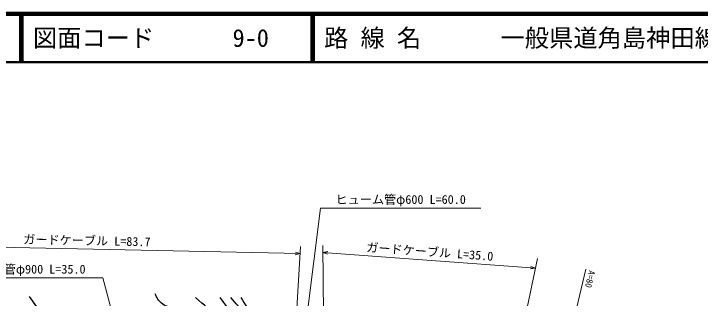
# Model space of a CAD drawing. Units: millimetres, scale not verified. Extents: x 40000 to 680000, y 20000 to 380000.
# Drawn here: x 116423 to 257897, y 321315 to 380000 of the extents above; entities that cross this region are included whole.
import ezdxf
from ezdxf.enums import TextEntityAlignment as Align

# ---------------------------------------------------------------- set-up
doc = ezdxf.new("R2010")
doc.units = ezdxf.units.MM
doc.header["$LTSCALE"] = 1000
for name, color, linetype, lineweight in [('M-BGD', 7, 'Continuous', 25), ('M-STR-HTXT', 7, 'Continuous', 13), ('M-TTL', 2, 'Continuous', 140), ('M-TTL-LINE', 7, 'Continuous', 50)]:
    doc.layers.add(name, color=color, linetype=linetype, lineweight=lineweight)
doc.layers.add('M-TTL-TXT', color=7, linetype='Continuous')
doc.styles.add('ＭＳ ゴシック', font='')
doc.styles.get('ＭＳ ゴシック').set_extended_font_data('MS Gothic')

msp = doc.modelspace()

# ---------------------------------------------------------------- linework, layer by layer
at = {"layer": 'M-BGD'}
msp.add_line((119632, 321686), (122340, 317816), dxfattribs=at)
for points, knots in [([(152899, 318425), (151161, 318680), (150546, 318719), (149138, 319249), (148229, 319592), (147612, 319657), (146882, 320299), (146194, 320902), (145977, 321348), (145570, 322240)], [0, 0, 0, 0, 1, 1, 1, 2, 2, 2, 3, 3, 3, 3]), ([(179197, 295285), (175840, 298934), (174993, 299857), (172281, 302771), (169890, 305340), (168474, 306710), (166141, 309331), (164565, 311101), (163832, 312225), (162205, 313949), (160722, 315520), (159770, 316281), (158164, 317727), (156512, 319215), (155956, 319684), (153861, 321453)], [0, 0, 0, 0, 1, 1, 1, 2, 2, 2, 3, 3, 3, 4, 4, 4, 5, 5, 5, 5]), ([(158899, 321453), (161036, 318564), (161576, 317832), (163307, 315523), (164878, 313427), (165716, 312219), (167348, 310170), (168970, 308134), (169887, 306995), (171651, 305080), (173291, 303300), (174366, 302454), (176059, 300724), (177530, 299222), (178172, 298189), (179785, 296841), (180387, 296339), (180602, 296147), (181364, 295603)], [0, 0, 0, 0, 1, 1, 1, 2, 2, 2, 3, 3, 3, 4, 4, 4, 5, 5, 5, 6, 6, 6, 6]), ([(184301, 296033), (182328, 297397), (181731, 297874), (180205, 299203), (177852, 301250), (176959, 302829), (174800, 305080), (173265, 306680), (172318, 307494), (170811, 309121), (168923, 311160), (167917, 312358), (166246, 314579), (165162, 316019), (164762, 316972), (163674, 318409), (162743, 319640), (162391, 320054), (161156, 321453)], [0, 0, 0, 0, 1, 1, 1, 2, 2, 2, 3, 3, 3, 4, 4, 4, 5, 5, 5, 6, 6, 6, 6]), ([(163202, 321453), (164178, 319857), (164481, 319417), (165354, 318147), (166992, 315765), (168018, 314499), (169919, 312322), (171512, 310498), (172486, 309550), (174170, 307809), (175893, 306027), (176837, 305007), (178631, 303296), (180196, 301802), (181108, 300999), (182776, 299622), (183874, 298717), (184646, 298410), (185715, 297471), (186173, 297068), (186340, 296927), (186858, 296408)], [0, 0, 0, 0, 1, 1, 1, 2, 2, 2, 3, 3, 3, 4, 4, 4, 5, 5, 5, 6, 6, 6, 7, 7, 7, 7])]:
    msp.add_open_spline(points, degree=3, knots=knots, dxfattribs=at)
at = {"layer": 'M-STR-HTXT'}
for p, q in [((172380, 281944), (179647, 339926)), ((179647, 339926), (212667, 339926)), ((87478, 332390), (175450, 330534)), ((173802, 303115), (175540, 332027)), ((180437, 293793), (180121, 332185)), ((175450, 330534), (174445, 330292)), ((175450, 330534), (174456, 330819)), ((180133, 330759), (181150, 330949)), ((180133, 330759), (223947, 327556)), ((180133, 330759), (181111, 330424)), ((215195, 286210), (224358, 329499)), ((222738, 278534), (234307, 327316)), ((223947, 327556), (222931, 327367)), ((223947, 327556), (222969, 327892)), ((134778, 325549), (100810, 325549)), ((144416, 288896), (134778, 325549))]:
    msp.add_line(p, q, dxfattribs=at)
at = {"layer": 'M-TTL'}
msp.add_line((680000, 380000), (40000, 380000), dxfattribs=at)
at = {"layer": 'M-TTL-LINE'}
for p, q in [((117750, 380000), (117750, 370000)), ((118250, 380000), (118250, 370000)), ((177750, 380000), (177750, 370000)), ((178250, 380000), (178250, 370000)), ((40000, 370000), (680000, 370000))]:
    msp.add_line(p, q, dxfattribs=at)

# ---------------------------------------------------------------- texts
at = {"layer": 'M-STR-HTXT', "style": 'ＭＳ ゴシック'}
for s, p in [('ヒューム管φ600 L=60.0', (196157, 340226)), ('ヒューム管φ900 L=35.0', (117794, 325849))]:
    msp.add_text(s, height=1833, dxfattribs=at).set_placement(p, align=Align.BOTTOM_CENTER)
for s, rotation, p in [('ガードケーブル L=83.7', 358.791, (131470, 331762)), ('ガードケーブル L=35.0', 355.819, (202062, 329457))]:
    msp.add_text(s, height=1833, rotation=rotation, dxfattribs=at).set_placement(p, align=Align.BOTTOM_CENTER)
msp.add_text('A=80', height=1320, rotation=256.658, dxfattribs=at).set_placement((234599, 327247), align=Align.BOTTOM_LEFT)
at = {"layer": 'M-TTL-TXT', "style": 'ＭＳ ゴシック'}
for s, p in [('図面コード', (120380, 375000)), ('9-0', (161521, 375000)), ('路 線 名', (180380, 375000)), ('一般県道角島神田線', (216734, 375000))]:
    msp.add_text(s, height=3666, dxfattribs=at).set_placement(p, align=Align.MIDDLE_LEFT)

doc.saveas('drawing.dxf')
